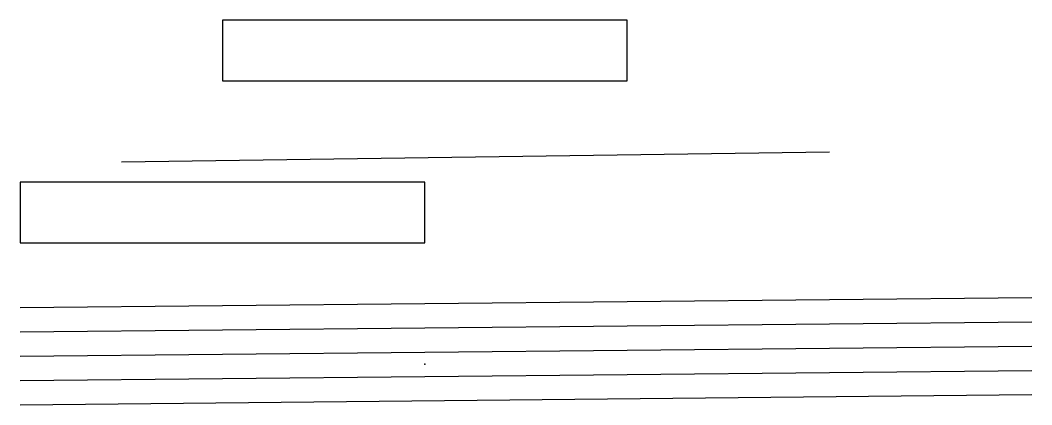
# Model space of a CAD drawing. Header units: metres. Extents: x 673000 to 673500, y 2735000 to 2735190.
import ezdxf

# ---------------------------------------------------------------- set-up
doc = ezdxf.new("R2010")
doc.units = ezdxf.units.M
for name, color, linetype in [('ANNOTATION', 7, 'Continuous'), ('COVERAGES', 7, 'Continuous'), ('PARCELS', 7, 'Continuous'), ('ROADS', 7, 'Continuous'), ('WATER', 7, 'Continuous')]:
    doc.layers.add(name, color=color, linetype=linetype)

msp = doc.modelspace()

# ---------------------------------------------------------------- linework, layer by layer
at = {"layer": 'ANNOTATION'}
msp.add_point((673200, 2735020), dxfattribs=at)
at = {"layer": 'COVERAGES'}
msp.add_lwpolyline([(673000, 2735080), (673200, 2735080), (673200, 2735110), (673000, 2735110)], close=True, dxfattribs=at)
at = {"layer": 'PARCELS'}
msp.add_lwpolyline([(673100, 2735160), (673300, 2735160), (673300, 2735190), (673100, 2735190)], close=True, dxfattribs=at)
at = {"layer": 'ROADS'}
for p, q in [((673000, 2735048), (673500, 2735053)), ((673000, 2735036), (673500, 2735041)), ((673000, 2735024), (673500, 2735029)), ((673000, 2735012), (673500, 2735017)), ((673000, 2735000), (673500, 2735005))]:
    msp.add_line(p, q, dxfattribs=at)
at = {"layer": 'WATER'}
msp.add_line((673050, 2735120), (673400, 2735125), dxfattribs=at)

doc.saveas('drawing.dxf')
